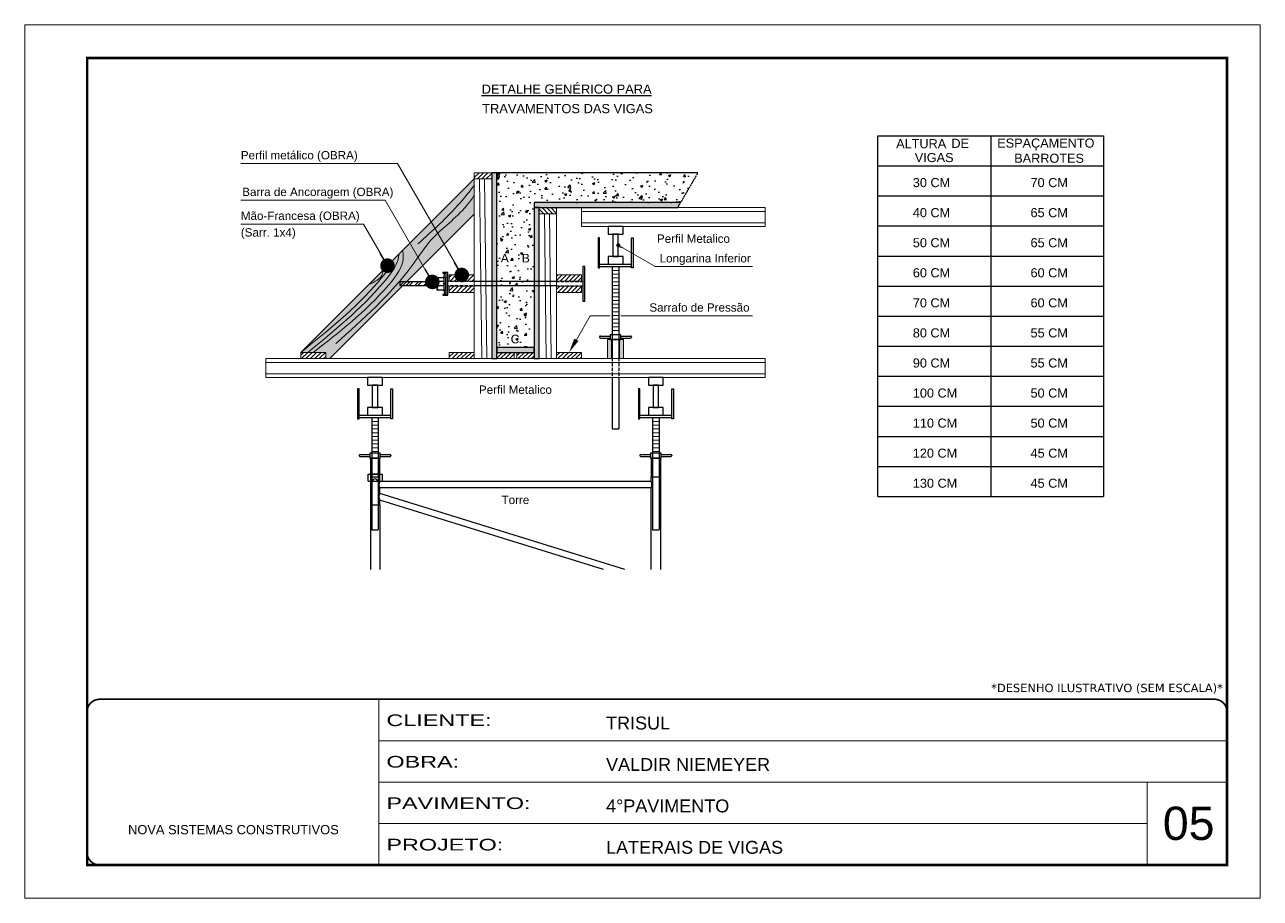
# Model space of a CAD drawing. Extents: x 3330 to 22105, y 1197 to 30204.
# Drawn here: x 3330 to 4815, y 27615 to 28665 of the extents above; entities that cross this region are included whole.
import ezdxf
from ezdxf.enums import TextEntityAlignment as Align

# ---------------------------------------------------------------- set-up
doc = ezdxf.new("R2010")
doc.units = 0
for name, pattern in [('CONTINUO', [0]), ('DASHED', [0.75, 0.5, -0.25]), ('HIDDEN', [0.375, 0.25, -0.125])]:
    doc.linetypes.add(name, pattern=pattern)
doc.layers.add('BARRA DE ANCORAGEM', color=251, linetype='Continuous')
doc.layers.add('GARFOS', color=7, linetype='Continuous')
for name, color, linetype, lineweight in [('CARIMBO', 255, 'Continuous', 9), ('CONCRETO', 251, 'Continuous', 25), ('Demarcação 1', 251, 'Continuous', 9), ('Escoras', 2, 'Continuous', 25), ('Folhas', 255, 'Continuous', 9), ('Forcador', 251, 'Continuous', 25), ('Hachura', 251, 'Continuous', 9), ('Madeira', 126, 'Continuous', 18), ('Perfil Metálico', 224, 'Continuous', 18), ('SARRAFO DE PRESSAO', 251, 'DASHED', 9)]:
    doc.layers.add(name, color=color, linetype=linetype, lineweight=lineweight)
doc.layers.add('Demarcação 2', color=7, linetype='Continuous', lineweight=9, true_color=0xe0e0e0)
doc.styles.add('ARIAL', font='arial.ttf')
doc.styles.get("Standard").update_dxf_attribs({"font": 'arial.ttf'})
doc.styles.add('stylellllll', font='verdana.ttf', dxfattribs={"height": 2})
doc.styles.add('Tecnologia', font='')
doc.styles.get('Tecnologia').set_extended_font_data('Forgotten Futurist')
doc.dimstyles.new('3x', dxfattribs={"dimtxt": 10, "dimasz": 5, "dimexe": 7, "dimexo": 5, "dimgap": 4, "dimtad": 1, "dimdec": 4, "dimlfac": 0.333333, "dimdsep": 46, "dimtxsty": 'Standard', "dimblk": 'DOT', "dimcen": 0.09, "dimclrd": 1, "dimclre": 1, "dimclrt": 2, "dimadec": 0, "dimazin": 2, "dimtfac": 1, "dimtdec": 4, "dimtmove": 0, "dimatfit": 3, "dimldrblk": 'DOT', "dimfxl": 1, "dimtolj": 1, "dimtzin": 0, "dimlwd": 9, "dimlwe": 9, "dimarcsym": 0})
pattern_1 = [(45, (-1411.0176, 34204.11), (-2.6516504, 2.6516504), [])]

# ---------------------------------------------------------------- blocks, each defined once
blk = doc.blocks.new('9999999999')
at = {"color": 30, "linetype": 'CONTINUO'}
for p, q in [((98564.6, 34230.2), (98564.6, 34429.4)), ((98564.6, 34379.6), (99584, 34379.6)), ((98564.6, 34329.8), (99488, 34329.8)), ((99584, 34329.8), (99488, 34329.8)), ((99488, 34329.8), (99488, 34230.2)), ((98564.6, 34280), (99488, 34280))]:
    blk.add_line(p, q, dxfattribs=at)
at = {"color": 30, "linetype": 'CONTINUO', "const_width": 2}
blk.add_lwpolyline([(99584, 34230.2), (99584, 34414.4, 0.414214), (99569, 34429.4), (98229, 34429.4, 0.414214), (98214, 34414.4), (98214, 34245.2, 0.414214), (98229, 34230.2), (99584, 34230.2)], format="xyb", dxfattribs=at)
at = {"layer": 'Folhas'}
blk.add_lwpolyline([(98139, 34190.2), (99624, 34190.2), (99624, 35240.2), (98139, 35240.2)], close=True, dxfattribs=at)
at = {"layer": 'Folhas', "color": 30, "const_width": 3}
blk.add_lwpolyline([(98214, 34230.2), (99584, 34230.2), (99584, 35200.2), (98214, 35200.2)], close=True, dxfattribs=at)
at = {"color": 7, "linetype": 'Continuous', "ltscale": 5, "style": 'ARIAL'}
for s, height, p in [('TRISUL', 15.48, (98837.7, 34393.1)), ('VALDIR NIEMEYER', 15.483, (98837.7, 34343.3)), ('4°PAVIMENTO', 15.483, (98837.7, 34293.5)), ('NOVA SISTEMAS CONSTRUTIVOS', 11.059, (98263.2, 34267.2)), ('LATERAIS DE VIGAS', 15.483, (98837.7, 34243.7))]:
    blk.add_text(s, height=height, dxfattribs=at).set_placement(p)
at = {"layer": 'Folhas', "color": 7, "style": 'Tecnologia', "width": 1.5}
for s, p in [('CLIENTE:', (98573.7, 34397.2)), ('OBRA:', (98573.7, 34347.3)), ('PAVIMENTO:', (98573.7, 34297.5)), ('PROJETO:', (98573.7, 34247.7))]:
    blk.add_text(s, height=14, dxfattribs=at).set_placement(p)
blk = doc.blocks.new('HT20CT')
at = {"layer": 'Forcador'}
for points in [[(-4, 16), (-4, 20), (4, 20), (4, 16)], [(-1.5, 4), (-1.5, 16), (1.5, 16), (1.5, 4)], [(-4, 0), (-4, 4), (4, 4), (4, 0)]]:
    blk.add_lwpolyline(points, close=True, dxfattribs=at)
blk = doc.blocks.new('_Dot')
at = {"color": 0, "linetype": 'ByBlock', "lineweight": -2}
blk.add_line((-0.5, 0), (-1, 0), dxfattribs=at)
at = {"color": 0, "linetype": 'ByBlock', "const_width": 0.5}
blk.add_lwpolyline([(-0.25, 0, 1), (0.25, 0, 1)], format="xyb", close=True, dxfattribs=at)

msp = doc.modelspace()

# ---------------------------------------------------------------- hatches: boundary and pattern name
at = {"layer": 'CONCRETO', "linetype": 'DASHED', "ltscale": 0.3}
h = msp.add_hatch(dxfattribs=at)
h.set_pattern_fill('AR-CONC', color=256, scale=4, style=0)
h.set_pattern_definition([(50, (-44770.012, 20533.768), (28.690407, -2.510085), [3, -33]), (355, (-44770.012, 20533.768), (-5.550053, 30.087685), [2.4, -26.4]), (100.4514, (-44767.62, 20533.56), (23.140375, 27.577582), [2.549608, -28.045684]), (46.1842, (-44770.012, 20541.77), (42.689642, -6.62076), [4.5, -49.5]), (96.6356, (-44766.454, 20541.217), (37.386508, 38.964715), [3.82441, -42.06852]), (351.1842, (-44770.01, 20541.77), (37.386478, 38.964744), [3.6, -39.6]), (21, (-44766.012, 20539.768), (23.876282, -16.104756), [3, -33]), (326, (-44766.012, 20539.768), (9.732613, 29.006002), [2.4, -26.4]), (71.4514, (-44764.022, 20538.426), (33.608905, 12.90122), [2.549608, -28.045684]), (37.5, (-44770.012, 20533.768), (0.4863942, 13.3157542), [0, -26.08, 0, -26.8, 0, -26.5]), (7.5, (-44770.012, 20533.768), (10.5227815, 15.7764685), [0, -15.28, 0, -25.48, 0, -10.1]), (327.5, (-44778.932, 20533.768), (21.3528974, -0.9021949), [0, -10, 0, -31.2, 0, -41.4]), (317.5, (-44782.932, 20533.768), (23.327447, 4.004199), [0, -13, 0, -20.72, 0, -29.4])])
h.paths.add_polyline_path([(3897, 28486.7), (3897, 28276.7), (3942, 28276.7), (3942, 28450.7), (4118, 28450.7), (4138.78, 28486.7)])
h.paths.add_polyline_path([(3924.58, 28376.17), (3939.43, 28376.17), (3939.43, 28391.72), (3924.58, 28391.72)], flags=24)
h.paths.add_polyline_path([(3899.27, 28376.17), (3914.16, 28376.17), (3914.16, 28391.72), (3899.27, 28391.72)], flags=24)
h.paths.add_polyline_path([(3911.13, 28278.65), (3926.95, 28278.65), (3926.95, 28294.74), (3911.13, 28294.74)], flags=24)
at = {"layer": 'Demarcação 1'}
for points in [[(3897, 28486.7), (3891, 28486.7), (3891, 28263.2), (3897, 28263.2)], [(4118, 28450.7), (3942, 28450.7), (3942, 28444.7), (4114.53, 28444.7)], [(3948, 28444.7), (3942, 28444.7), (3942, 28263.2), (3948, 28263.2)], [(3942, 28276.7), (3897, 28276.7), (3897, 28270.7), (3942, 28270.7)]]:
    msp.add_hatch(color=256, dxfattribs=at).paths.add_polyline_path(points)
at = {"layer": 'Demarcação 2'}
msp.add_hatch(color=256, dxfattribs=at).paths.add_polyline_path([(3870, 28436.77), (3870, 28479.2), (3661.52, 28270.71), (3691.59, 28270.71), (3691.59, 28263.2), (3696.43, 28263.2), (3784.22, 28350.99), (3780.55, 28350.99), (3780.55, 28355.4), (3788.64, 28355.4)])
at = {"layer": 'Hachura'}
h = msp.add_hatch(dxfattribs=at)
h.set_pattern_fill('ANSI31', color=256, scale=30, style=0)
h.set_pattern_definition(pattern_1)
h.paths.add_polyline_path([(3870, 28486.7), (3891, 28486.7), (3891, 28479.2), (3870, 28479.2)])
h = msp.add_hatch(dxfattribs=at)
h.set_pattern_fill('ANSI31', color=256, scale=30, style=0)
h.set_pattern_definition([(135, (11430.8934, 32759.805), (2.6516504, 2.6516504), [])])
h.paths.add_polyline_path([(3948, 28444.7), (3969, 28444.7), (3969, 28437.2), (3948, 28437.2)])
h = msp.add_hatch(dxfattribs=at)
h.set_pattern_fill('ANSI31', color=256, scale=30, style=0)
h.set_pattern_definition(pattern_1)
h.paths.add_polyline_path([(3870, 28356.2), (3870, 28363.72), (3839.94, 28363.72), (3839.94, 28356.2)])
h = msp.add_hatch(dxfattribs=at)
h.set_pattern_fill('ANSI31', color=256, scale=30, style=0)
h.set_pattern_definition(pattern_1)
h.paths.add_polyline_path([(3999.07, 28356.2), (3999.07, 28363.72), (3969, 28363.72), (3969, 28356.2)])
h = msp.add_hatch(dxfattribs=at)
h.set_pattern_fill('ANSI32', color=256, scale=20, angle=90, style=0)
h.set_pattern_definition([(45, (12437.075, 19378.866), (5.303301, -5.303301), []), (45, (12437.075, 19382.401), (5.303301, -5.303301), [])])
h.paths.add_polyline_path([(3780.55, 28350.99), (3780.55, 28355.4), (3825.55, 28355.4), (3825.55, 28350.99)])
h = msp.add_hatch(dxfattribs=at)
h.set_pattern_fill('ANSI31', color=256, scale=30, style=0)
h.set_pattern_definition(pattern_1)
h.paths.add_polyline_path([(3839.94, 28342.67), (3870, 28342.67), (3870, 28350.19), (3839.94, 28350.19)])
h = msp.add_hatch(dxfattribs=at)
h.set_pattern_fill('ANSI31', color=256, scale=30, style=0)
h.set_pattern_definition(pattern_1)
h.paths.add_polyline_path([(3969, 28342.67), (3999.07, 28342.67), (3999.07, 28350.19), (3969, 28350.19)])
h = msp.add_hatch(dxfattribs=at)
h.set_pattern_fill('ANSI31', color=256, scale=30, style=0)
h.set_pattern_definition([(45, (-1589.433, 34111.103), (-2.6516504, 2.6516504), [])])
h.paths.add_polyline_path([(3691.59, 28263.2), (3691.59, 28270.71), (3661.52, 28270.71), (3661.52, 28263.2)])
h = msp.add_hatch(dxfattribs=at)
h.set_pattern_fill('ANSI31', color=256, scale=30, style=0)
h.set_pattern_definition(pattern_1)
h.paths.add_polyline_path([(3840, 28263.2), (3870, 28263.2), (3870, 28270.7), (3840, 28270.7)])
h = msp.add_hatch(dxfattribs=at)
h.set_pattern_fill('ANSI31', color=256, scale=30, style=0)
h.set_pattern_definition(pattern_1)
h.paths.add_polyline_path([(3897, 28270.7), (3918, 28270.7), (3918, 28263.2), (3897, 28263.2)])
h = msp.add_hatch(dxfattribs=at)
h.set_pattern_fill('ANSI31', color=256, scale=30, style=0)
h.set_pattern_definition(pattern_1)
h.paths.add_polyline_path([(3942, 28263.2), (3942, 28270.7), (3921, 28270.7), (3921, 28263.2)])
h = msp.add_hatch(dxfattribs=at)
h.set_pattern_fill('ANSI31', color=256, scale=30, style=0)
h.set_pattern_definition(pattern_1)
h.paths.add_polyline_path([(3999, 28270.7), (3969, 28270.7), (3969, 28263.2), (3999, 28263.2)])
at = {"layer": 'Perfil Metálico'}
for points in [[(4030.36, 28263.2), (4034.86, 28263.2), (4034.86, 28286), (4030.36, 28286)], [(4044.74, 28263.2), (4049.24, 28263.2), (4049.24, 28286), (4044.74, 28286)]]:
    msp.add_hatch(color=256, dxfattribs=at).paths.add_polyline_path(points)

# ---------------------------------------------------------------- linework, layer by layer
for points in [[(3897, 28486.7), (3891, 28486.7), (3891, 28263.2), (3897, 28263.2)], [(4118, 28450.7), (3942, 28450.7), (3942, 28444.7), (4114.53, 28444.7)], [(3948, 28444.7), (3942, 28444.7), (3942, 28263.2), (3948, 28263.2)], [(3942, 28276.7), (3897, 28276.7), (3897, 28270.7), (3942, 28270.7)]]:
    msp.add_lwpolyline(points, close=True)
at = {"layer": 'BARRA DE ANCORAGEM'}
for p, q in [((3833.43, 28360.71), (3834.6, 28366.01)), ((3835.76, 28366.89), (3835.76, 28339.5)), ((3969, 28355.86), (3870, 28355.86)), ((3969, 28350.53), (3870, 28350.53)), ((3833.43, 28345.68), (3834.6, 28340.38))]:
    msp.add_line(p, q, dxfattribs=at)
at = {"layer": 'BARRA DE ANCORAGEM', "linetype": 'HIDDEN'}
for p, q in [((3870, 28355.86), (3838.44, 28355.86)), ((3870, 28350.53), (3838.44, 28350.53)), ((3969, 28355.86), (4000.57, 28355.86)), ((3969, 28350.53), (4000.57, 28350.53))]:
    msp.add_line(p, q, dxfattribs=at)
at = {"layer": 'BARRA DE ANCORAGEM', "flags": 128}
for points in [[(3835.76, 28366.89), (3832.2, 28366.89), (3832.2, 28366.01), (3835.76, 28366.01)], [(3838.44, 28339.5), (3838.44, 28366.89), (3835.76, 28366.89), (3835.76, 28339.5)], [(4002.97, 28332.39), (4002.97, 28374), (4000.57, 28374), (4000.57, 28332.39)], [(3825.55, 28355.4), (3780.55, 28355.4), (3780.55, 28350.99), (3825.55, 28350.99)], [(3835.76, 28360.71), (3833.43, 28360.71), (3833.43, 28345.68), (3835.76, 28345.68)], [(3835.76, 28340.38), (3832.2, 28340.38), (3832.2, 28339.5), (3835.76, 28339.5)]]:
    msp.add_lwpolyline(points, close=True, dxfattribs=at)
for points in [[(3833.43, 28355.85), (3827.32, 28355.85, -0.729796), (3827.32, 28360.71, -0.729796)], [(3833.43, 28350.54), (3827.32, 28350.54, -0.6666667), (3827.32, 28355.85, -0.6666667)]]:
    msp.add_lwpolyline(points, format="xyb", dxfattribs=at)
for points in [[(3833.43, 28345.68), (3825.55, 28345.68), (3825.55, 28360.71), (3833.43, 28360.71)], [(3833.43, 28352.75), (3835.76, 28352.75), (3835.76, 28353.64), (3833.43, 28353.64), (3833.43, 28352.75), (3833.43, 28353.64)]]:
    msp.add_lwpolyline(points, dxfattribs=at)
at = {"layer": 'BARRA DE ANCORAGEM'}
msp.add_arc((3828.09, 28348.11), 2.55, 107.75636, 252.24364, dxfattribs=at)
at = {"layer": 'CONCRETO', "linetype": 'DASHED', "ltscale": 0.3}
for q in [(3897, 28486.7), (4118, 28450.7)]:
    msp.add_line((4138.78, 28486.7), q, dxfattribs=at)
at = {"layer": 'Escoras'}
for p, q in [((4045.43, 28286), (4034.18, 28286)), ((3745.13, 28143.65), (3745.13, 28009.55)), ((3756.38, 28143.65), (3745.13, 28143.65)), ((3756.38, 28121.15), (3756.38, 28143.65)), ((4093.88, 28143.65), (4082.63, 28143.65)), ((4082.63, 28143.65), (4082.63, 28121.15)), ((4093.88, 28143.65), (4093.88, 28009.55)), ((3742.32, 28124.52), (3759.19, 28124.52)), ((3742.32, 28115.75), (3742.32, 28124.52)), ((3742.32, 28115.75), (3747.83, 28115.75)), ((3745.13, 28121.15), (3756.38, 28121.15)), ((3754.69, 28124.5), (3746.82, 28124.5)), ((3754.69, 28115.46), (3746.82, 28115.46)), ((3753.68, 28115.75), (3759.19, 28115.75)), ((3756.38, 28115.52), (3756.38, 28121.15)), ((4082.63, 28115.52), (3756.38, 28115.52)), ((3759.19, 28124.52), (3759.19, 28115.75)), ((4082.63, 28121.15), (4093.88, 28121.15)), ((4082.63, 28115.52), (4082.63, 28121.15)), ((4082.63, 28107.87), (3756.38, 28107.87)), ((3756.38, 28101.51), (3756.38, 28107.87)), ((4051.15, 28009.55), (3756.38, 28101.03)), ((4082.63, 28009.55), (4082.63, 28107.87)), ((3745.13, 28087.4), (3756.38, 28087.4)), ((4025.34, 28009.55), (3756.38, 28093.02)), ((3756.38, 28087.4), (3756.38, 28093.02)), ((3756.38, 28087.4), (3756.38, 28009.55))]:
    msp.add_line(p, q, dxfattribs=at)
for centre, radius, start, end in [((3750.75, 28115.75), 2.92, 0, 180), ((3763.95, 28111.7), 8.48, 153.19207, 206.80793), ((4075.06, 28111.7), 8.48, 333.19207, 26.80793), ((3765.79, 28097.27), 10.33, 155.71056, 204.28944)]:
    msp.add_arc(centre, radius, start, end, dxfattribs=at)
at = {"layer": 'Forcador', "linetype": 'Continuous'}
for p, q in [((4020.68, 28376.9), (4058.93, 28376.9)), ((4020.68, 28373.75), (4058.93, 28373.75)), ((4035.86, 28373.75), (4035.86, 28263.2)), ((4043.74, 28373.75), (4043.74, 28263.2)), ((4020.68, 28289.37), (4020.68, 28288.92)), ((4021.69, 28290.38), (4033.5, 28290.38)), ((4046.1, 28290.38), (4057.91, 28290.38)), ((4058.93, 28289.37), (4058.93, 28288.92)), ((4021.69, 28287.91), (4033.5, 28287.91)), ((4046.1, 28287.91), (4057.91, 28287.91)), ((4035.86, 28240.4), (4035.86, 28178.75)), ((4043.74, 28240.4), (4043.74, 28178.75)), ((3731.63, 28195.4), (3769.88, 28195.4)), ((3731.63, 28192.25), (3769.88, 28192.25)), ((3746.82, 28192.25), (3746.82, 28057.25)), ((3754.69, 28192.25), (3754.69, 28057.25)), ((4069.13, 28195.4), (4107.38, 28195.4)), ((4069.13, 28192.25), (4107.38, 28192.25)), ((4084.32, 28192.25), (4084.32, 28057.25)), ((4092.19, 28192.25), (4092.19, 28057.25)), ((4035.86, 28178.75), (4043.74, 28178.75)), ((3731.63, 28147.02), (3731.63, 28146.57)), ((3732.64, 28148.03), (3744.45, 28148.03)), ((3732.64, 28145.56), (3744.45, 28145.56)), ((3757.05, 28148.03), (3768.87, 28148.03)), ((3757.05, 28145.56), (3768.87, 28145.56)), ((3769.88, 28147.02), (3769.88, 28146.57)), ((4069.13, 28147.02), (4069.13, 28146.57)), ((4070.14, 28148.03), (4081.95, 28148.03)), ((4070.14, 28145.56), (4081.95, 28145.56)), ((4094.55, 28148.03), (4106.37, 28148.03)), ((4094.55, 28145.56), (4106.37, 28145.56)), ((4107.38, 28147.02), (4107.38, 28146.57)), ((3746.82, 28057.25), (3754.69, 28057.25)), ((4084.32, 28057.25), (4092.19, 28057.25))]:
    msp.add_line(p, q, dxfattribs=at)
at = {"layer": 'Forcador', "linetype": 'HIDDEN'}
for p, q in [((4035.86, 28263.2), (4035.86, 28240.4)), ((4043.74, 28263.2), (4043.74, 28240.4))]:
    msp.add_line(p, q, dxfattribs=at)
at = {"layer": 'Forcador', "linetype": 'Continuous'}
for points in [[(4018.76, 28408.4), (4018.76, 28372.4), (4020.68, 28372.4), (4020.68, 28408.4)], [(4060.84, 28408.4), (4060.84, 28372.4), (4058.93, 28372.4), (4058.93, 28408.4)], [(4033.5, 28291.85), (4033.5, 28286), (4046.1, 28286), (4046.1, 28291.85)], [(3729.72, 28226.9), (3729.72, 28190.9), (3731.63, 28190.9), (3731.63, 28226.9)], [(3771.79, 28226.9), (3771.79, 28190.9), (3769.88, 28190.9), (3769.88, 28226.9)], [(4067.22, 28226.9), (4067.22, 28190.9), (4069.13, 28190.9), (4069.13, 28226.9)], [(4109.29, 28226.9), (4109.29, 28190.9), (4107.38, 28190.9), (4107.38, 28226.9)], [(3744.45, 28149.5), (3744.45, 28143.65), (3757.05, 28143.65), (3757.05, 28149.5)], [(4081.95, 28149.5), (4081.95, 28143.65), (4094.55, 28143.65), (4094.55, 28149.5)]]:
    msp.add_lwpolyline(points, close=True, dxfattribs=at)
for centre, start, end in [((4021.69, 28289.37), 90, 180), ((4057.91, 28289.37), 0, 90), ((4021.69, 28288.92), 180, 270), ((4057.91, 28288.92), 270, 0), ((3732.64, 28147.02), 90, 180), ((3732.64, 28146.57), 180, 270), ((3768.87, 28147.02), 0, 90), ((3768.87, 28146.57), 270, 0), ((4070.14, 28147.02), 90, 180), ((4070.14, 28146.57), 180, 270), ((4106.37, 28147.02), 0, 90), ((4106.37, 28146.57), 270, 0)]:
    msp.add_arc(centre, 1.01, start, end, dxfattribs=at)
at = {"layer": 'GARFOS', "color": 2, "ltscale": 1.5}
for p, q in [((4354.93, 28097.45), (4354.93, 28531.08)), ((4354.93, 28531.08), (4626.47, 28531.08)), ((4490.7, 28531.08), (4490.7, 28097.45)), ((4626.47, 28531.08), (4626.47, 28097.45)), ((4354.93, 28494.95), (4626.47, 28494.95)), ((4354.93, 28494.95), (4626.47, 28494.95)), ((4354.93, 28458.81), (4626.47, 28458.81)), ((4354.93, 28422.67), (4626.47, 28422.67)), ((4354.93, 28386.54), (4626.47, 28386.54)), ((4354.93, 28350.4), (4626.47, 28350.4)), ((4354.93, 28314.27), (4626.47, 28314.27)), ((4354.93, 28278.13), (4626.47, 28278.13)), ((4354.93, 28241.99), (4626.47, 28241.99)), ((4354.93, 28205.86), (4626.47, 28205.86)), ((4354.93, 28169.72), (4626.47, 28169.72)), ((4354.93, 28133.59), (4626.47, 28133.59)), ((4354.93, 28097.45), (4626.47, 28097.45))]:
    msp.add_line(p, q, dxfattribs=at)
at = {"layer": 'Hachura'}
for p, q in [((3879.03, 28263.2), (3876.33, 28479.2)), ((3885.03, 28263.2), (3882.33, 28479.2)), ((3956.5, 28263.2), (3954.33, 28437.2)), ((3962.5, 28263.2), (3960.33, 28437.2)), ((4043.74, 28369.23), (4035.86, 28369.23)), ((4043.74, 28364.71), (4035.86, 28364.71)), ((4043.74, 28360.2), (4035.86, 28360.2)), ((4043.74, 28355.68), (4035.86, 28355.68)), ((4043.74, 28351.16), (4035.86, 28351.16)), ((4043.74, 28346.65), (4035.86, 28346.65)), ((4043.74, 28342.13), (4035.86, 28342.13)), ((4043.74, 28337.61), (4035.86, 28337.61)), ((4043.74, 28333.1), (4035.86, 28333.1)), ((4043.74, 28328.58), (4035.86, 28328.58)), ((4043.74, 28324.06), (4035.86, 28324.06)), ((4043.74, 28319.55), (4035.86, 28319.55)), ((4043.74, 28315.03), (4035.86, 28315.03)), ((4043.74, 28310.51), (4035.86, 28310.51)), ((4043.74, 28306), (4035.86, 28306)), ((4043.74, 28301.48), (4035.86, 28301.48)), ((4043.74, 28296.96), (4035.86, 28296.96)), ((3754.69, 28187.73), (3746.82, 28187.73)), ((4092.19, 28187.73), (4084.32, 28187.73)), ((3754.69, 28183.21), (3746.82, 28183.21)), ((3754.69, 28178.7), (3746.82, 28178.7)), ((3754.69, 28174.18), (3746.82, 28174.18)), ((4092.19, 28183.21), (4084.32, 28183.21)), ((4092.19, 28178.7), (4084.32, 28178.7)), ((4092.19, 28174.18), (4084.32, 28174.18)), ((3754.69, 28169.66), (3746.82, 28169.66)), ((3754.69, 28165.15), (3746.82, 28165.15)), ((3754.69, 28160.63), (3746.82, 28160.63)), ((3754.69, 28156.11), (3746.82, 28156.11)), ((4092.19, 28169.66), (4084.32, 28169.66)), ((4092.19, 28165.15), (4084.32, 28165.15)), ((4092.19, 28160.63), (4084.32, 28160.63)), ((4092.19, 28156.11), (4084.32, 28156.11)), ((3754.69, 28151.6), (3746.82, 28151.6)), ((4092.19, 28151.6), (4084.32, 28151.6))]:
    msp.add_line(p, q, dxfattribs=at)
at = {"layer": 'Hachura', "color": 1}
for p, q in [((3992.75, 28285.85), (4009.41, 28314.7)), ((4009.41, 28314.7), (4033.36, 28314.7)), ((4046.24, 28314.7), (4204.35, 28314.7))]:
    msp.add_line(p, q, dxfattribs=at)
at = {"layer": 'Hachura'}
for points in [[(3870, 28471.4), (3852.96, 28450.43), (3802.38, 28401.18)], [(3703.49, 28281.2), (3795.38, 28375.33), (3818.33, 28405.81), (3860.7, 28446.86), (3870, 28459.31)], [(3676.55, 28270.71), (3767.05, 28351.62), (3784.71, 28386.45), (3783.97, 28393.16)], [(3743.26, 28352.46), (3759.6, 28365.1), (3760.38, 28369.57)]]:
    msp.add_spline(points, degree=3, dxfattribs=at)
for points, knots in [([(3661.52, 28270.71), (3693.75, 28296.45), (3732.97, 28327.76), (3768.67, 28372.34), (3771.69, 28380.88)], [0, 0, 0, 0, 127.741989, 155.4442459, 155.4442459, 155.4442459, 155.4442459]), ([(3669.87, 28270.71), (3701.22, 28296.19), (3741.88, 28329.23), (3778.96, 28376.61), (3779.45, 28388.64)], [0, 0, 0, 0, 125.1825812, 162.3251979, 162.3251979, 162.3251979, 162.3251979])]:
    msp.add_open_spline(points, degree=3, knots=knots, dxfattribs=at)
at = {"layer": 'Hachura', "color": 1}
msp.add_solid([(3995.28, 28284.39), (3984, 28270.7), (3990.23, 28287.31)], dxfattribs=at)
at = {"layer": 'Madeira'}
for p, q in [((3870, 28479.2), (3661.52, 28270.71)), ((3870, 28479.2), (3870, 28270.7)), ((3870, 28436.77), (3696.43, 28263.2)), ((3969, 28270.7), (3969, 28437.2))]:
    msp.add_line(p, q, dxfattribs=at)
for points in [[(3870, 28479.2), (3891, 28479.2), (3891, 28486.7), (3870, 28486.7)], [(3969, 28437.2), (3948, 28437.2), (3948, 28444.7), (3969, 28444.7)], [(3839.94, 28363.72), (3870, 28363.72), (3870, 28356.2), (3839.94, 28356.2)], [(3969, 28363.72), (3999.07, 28363.72), (3999.07, 28356.2), (3969, 28356.2)], [(3839.94, 28342.67), (3870, 28342.67), (3870, 28350.19), (3839.94, 28350.19)], [(3969, 28342.67), (3999.07, 28342.67), (3999.07, 28350.19), (3969, 28350.19)], [(3661.52, 28270.71), (3691.59, 28270.71), (3691.59, 28263.2), (3661.52, 28263.2)], [(3840, 28263.2), (3870, 28263.2), (3870, 28270.7), (3840, 28270.7)], [(3918, 28263.2), (3897, 28263.2), (3897, 28270.7), (3918, 28270.7)], [(3921, 28263.2), (3942, 28263.2), (3942, 28270.7), (3921, 28270.7)], [(3999, 28263.2), (3969, 28263.2), (3969, 28270.7), (3999, 28270.7)]]:
    msp.add_lwpolyline(points, close=True, dxfattribs=at)
at = {"layer": 'Perfil Metálico'}
for p, q in [((3999, 28440.2), (4219.5, 28440.2)), ((3999, 28426.4), (4219.5, 28426.4)), ((3619.5, 28258.7), (4219.5, 28258.7)), ((3619.5, 28244.9), (4219.5, 28244.9))]:
    msp.add_line(p, q, dxfattribs=at)
for points in [[(3999, 28421.9), (4219.5, 28421.9), (4219.5, 28444.7), (3999, 28444.7)], [(4034.86, 28263.2), (4030.36, 28263.2), (4030.36, 28286), (4034.86, 28286)], [(4044.74, 28263.2), (4049.24, 28263.2), (4049.24, 28286), (4044.74, 28286)], [(3619.5, 28240.4), (4219.5, 28240.4), (4219.5, 28263.2), (3619.5, 28263.2)]]:
    msp.add_lwpolyline(points, close=True, dxfattribs=at)

# ---------------------------------------------------------------- block references
at = {"layer": 'Forcador', "linetype": 'Continuous', "xscale": -2.25, "yscale": 2.25, "zscale": 2.25}
for p in [(4039.8, 28376.9), (4088.25, 28195.4)]:
    msp.add_blockref('HT20CT', p, dxfattribs=at)
at = {"layer": 'Forcador', "xscale": -2.25, "yscale": 2.25, "zscale": 2.25}
msp.add_blockref('HT20CT', (3750.75, 28195.4), dxfattribs=at)
at = {"layer": 'SARRAFO DE PRESSAO', "color": 6, "linetype": 'ByBlock'}
msp.add_blockref('9999999999', (-94809.25, -6575.66), dxfattribs=at)

# ---------------------------------------------------------------- texts
at = {"color": 0, "linetype": 'Continuous', "ltscale": 5, "style": 'ARIAL'}
for s, p in [('%%UDETALHE GENÉRICO PARA', (3981.05, 28581.59)), ('TRAVAMENTOS DAS VIGAS', (3982.12, 28558.2))]:
    msp.add_text(s, height=11.0592, dxfattribs=at).set_placement(p, align=Align.CENTER)
at = {"layer": 'CARIMBO', "style": 'ARIAL'}
for s, height, p in [('Perfil metálico (OBRA)', 10, (3589.47, 28502.71)), ('Barra de Ancoragem (OBRA)', 10, (3591.15, 28458.59)), ('Mão-Francesa (OBRA)', 10, (3589.47, 28429.92)), ('Longarina Inferior', 10, (4092.8, 28378.82)), ('Sarrafo de Pressão', 10, (4080.52, 28319.7)), ('05', 40, (4697.59, 27684.69))]:
    msp.add_text(s, height=height, dxfattribs=at).set_placement(p)
msp.add_text('(Sarr. 1x4)', height=10, dxfattribs=at).set_placement((3589.47, 28419.92), align=Align.TOP_LEFT)
for s, p in [('Perfil Metalico', (4133.44, 28407.4)), ('Perfil Metalico', (3919.5, 28225.9)), ('Torre', (3919.5, 28093.37))]:
    msp.add_text(s, height=10, dxfattribs=at).set_placement(p, align=Align.MIDDLE_CENTER)
at = {"layer": 'CARIMBO', "color": 0, "linetype": 'Continuous', "style": 'ARIAL'}
for s, p in [('A', (3906.71, 28383.95)), ('B', (3932, 28383.95)), ('C', (3919.04, 28286.7))]:
    msp.add_text(s, height=10.37, dxfattribs=at).set_placement(p, align=Align.MIDDLE_CENTER)
at = {"layer": 'CARIMBO', "style": 'stylellllll'}
msp.add_text('*DESENHO ILUSTRATIVO (SEM ESCALA)*', height=10, dxfattribs=at).set_placement((4769.73, 27862.37), align=Align.RIGHT)
at = {"layer": 'GARFOS', "color": 2, "ltscale": 1.5}
for s, height, p in [('ALTURA   ', 10.91, (4377.12, 28516.11)), ('DE', 10.91, (4443.51, 28516.5)), ('ESPAÇAMENTO', 10.9102, (4498.57, 28516.81)), ('VIGAS', 10.91, (4399.48, 28499.42)), ('BARROTES', 10.91, (4518.98, 28498.58)), ('30 CM', 10.91, (4397.12, 28469.35)), ('70 CM', 10.91, (4538.59, 28469.35)), ('40 CM', 10.91, (4397.12, 28433.21)), ('65 CM', 10.91, (4538.59, 28433.21)), ('50 CM', 10.91, (4397.12, 28397.07)), ('65 CM', 10.91, (4538.59, 28397.07)), ('60 CM', 10.91, (4397.12, 28360.94)), ('60 CM', 10.91, (4538.59, 28360.94)), ('70 CM', 10.91, (4397.12, 28324.8)), ('60 CM', 10.91, (4538.59, 28324.8)), ('80 CM', 10.91, (4397.12, 28288.67)), ('55 CM', 10.91, (4538.59, 28288.67)), ('90 CM', 10.91, (4397.12, 28252.53)), ('55 CM', 10.91, (4538.59, 28252.53)), ('100 CM', 10.91, (4397.12, 28216.39)), ('50 CM', 10.91, (4538.59, 28216.39)), ('110 CM', 10.91, (4397.12, 28180.26)), ('50 CM', 10.91, (4538.59, 28180.26)), ('120 CM', 10.91, (4397.12, 28144.12)), ('45 CM', 10.91, (4538.59, 28144.12)), ('130 CM', 10.91, (4397.12, 28107.99)), ('45 CM', 10.91, (4538.59, 28107.99))]:
    msp.add_text(s, height=height, dxfattribs=at).set_placement(p)

# ---------------------------------------------------------------- leaders
msp.add_leader([(4043.18, 28399.4), (4087.48, 28373.82), (4204.35, 28373.82)], dimstyle='3x', override={"dimgap": 4, "dimtad": 0})
at = {"layer": 'Hachura'}
for points, override in [([(3854.97, 28363.72), (3777.61, 28497.71), (3589.47, 28497.71)], {"dimasz": 17.5, "dimtad": 0}), ([(3819.62, 28355.4), (3762.93, 28453.59), (3589.47, 28453.59)], {"dimasz": 17.5, "dimtad": 0}), ([(3765.76, 28374.95), (3736.91, 28424.92), (3589.47, 28424.92)], {"dimasz": 17.5, "dimgap": 4, "dimtad": 0})]:
    msp.add_leader(points, dimstyle='3x', override=override, dxfattribs=at)

doc.saveas('drawing.dxf')
